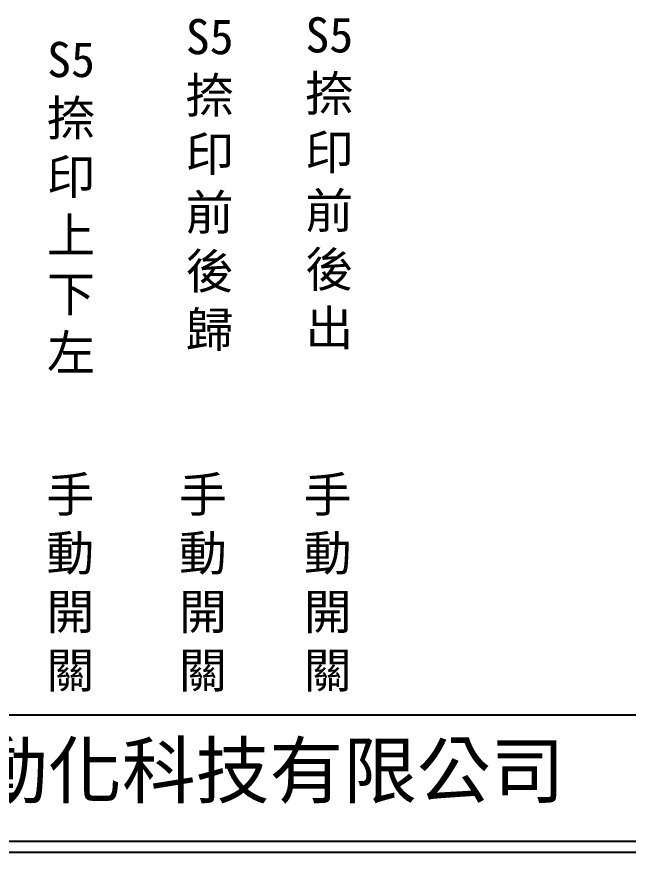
# Model space of a CAD drawing. Extents: x 275 to 562, y 265 to 469.
# Drawn here: x 342.7 to 410.6, y 264.9 to 357.6 of the extents above; entities that cross this region are included whole.
import ezdxf

# ---------------------------------------------------------------- set-up
doc = ezdxf.new("R2010")
doc.units = 0
doc.layers.add('圖框層', color=7, linetype='CONTINUOUS')
doc.layers.add('標尺寸層', color=3, linetype='CONTINUOUS')
doc.styles.add('CNS', font='romanc.shx', dxfattribs={"bigfont": 'chineset.shx'})
doc.styles.add('STSL', font='kaiu.ttf')

msp = doc.modelspace()

# ---------------------------------------------------------------- linework, layer by layer
at = {"layer": '圖框層', "color": 7}
for p, q in [((276.148, 280.195), (560.648, 280.195)), ((276.148, 266.195), (560.648, 266.195)), ((274.898, 264.945), (561.898, 264.945))]:
    msp.add_line(p, q, dxfattribs=at)

# ---------------------------------------------------------------- texts
at = {"layer": '圖框層', "color": 4, "style": 'STSL'}
msp.add_text('泓陞自動化科技有限公司', height=6, dxfattribs=at).set_placement((313.501, 271.022))
at = {"layer": '標尺寸層', "color": 7, "char_height": 3.9, "width": 4.96081, "attachment_point": 5, "style": 'CNS'}
for s, insert in [('{\\fDFKai-SB|b0|i0|c136|p65;S5捺印前後歸}', (364.161, 338.974)), ('{\\fDFKai-SB|b0|i0|c136|p65;S5捺印前後出}', (377.429, 339.166)), ('{\\fDFKai-SB|b0|i0|c136|p65;S5捺印上下左}', (348.773, 336.507)), ('{\\fDFKai-SB|b0|i0|c136|p65;手動開關}', (348.699, 294.669)), ('{\\fDFKai-SB|b0|i0|c136|p65;手動開關}', (363.412, 294.669)), ('{\\fDFKai-SB|b0|i0|c136|p65;手動開關}', (377.255, 294.669))]:
    msp.add_mtext(s, dxfattribs=dict(at, insert=insert))

doc.saveas('drawing.dxf')
